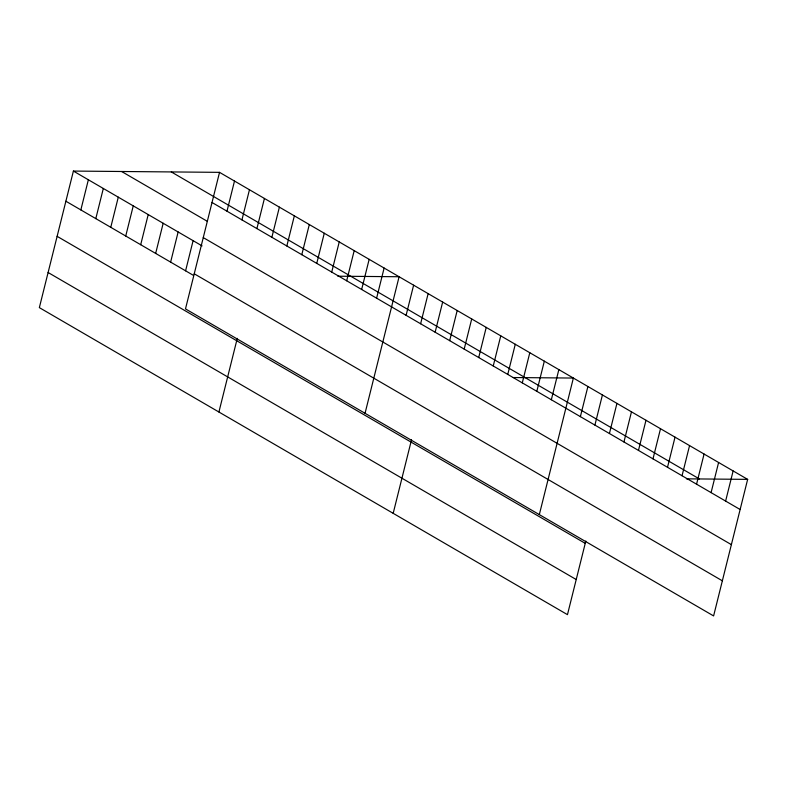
<?xml version="1.0" encoding="UTF-8"?>
<svg xmlns="http://www.w3.org/2000/svg" width="787" height="787" viewBox="0 0 787 787"><rect width="100%" height="100%" fill="white"/><g stroke="black" fill="none" stroke-linecap="round" stroke-linejoin="round"><path stroke-width="1.18" d="M219.534 172.353L185.486 308.897L713.602 615.926L747.65 479.372L219.534 172.353L73.398 171.074L39.35 307.628L567.466 614.647L585.823 541.023M80.845 209.922L88.36 179.78M95.807 218.619L103.323 188.477M110.77 227.315L118.286 197.173M125.733 236.021L133.249 205.879M140.696 244.718L148.212 214.576M155.659 253.414L163.175 223.272M170.622 262.12L178.137 231.968M185.584 270.817L193.1 240.674M226.981 211.191L234.496 181.049M241.943 219.888L249.459 189.746M256.906 228.594L264.422 198.452M218.914 412.014L237.271 338.38M271.869 237.29L279.385 207.148M286.832 245.987L294.348 215.845M301.795 254.693L309.311 224.541M316.758 263.389L324.274 233.247M331.721 272.086L339.236 241.943M346.683 280.782L354.199 250.64M361.646 289.488L369.162 259.336M376.609 298.184L384.125 268.042M365.05 413.283L399.098 276.739L337.849 276.207M406.102 315.321L413.618 285.179M420.622 323.772L428.138 293.62M435.142 332.212L442.658 302.07M393.185 513.331L411.542 439.697M449.672 340.653L457.188 310.511M464.192 349.094L471.708 318.951M478.712 357.544L486.228 327.402M493.242 365.985L500.758 335.842M507.763 374.425L515.278 344.283M522.283 382.866L529.799 352.724M536.813 391.316L544.329 361.174M551.333 399.757L558.849 369.615M539.331 514.6L573.369 378.055L513.311 377.534M580.383 416.648L587.899 386.496M594.903 425.088L602.419 394.946M609.423 433.529L616.939 403.387M623.953 441.969L631.469 411.827M638.473 450.42L645.989 420.268M652.994 458.86L660.509 428.718M667.514 467.301L675.03 437.159M682.044 475.742L689.56 445.599M696.564 484.192L704.08 454.04M711.084 492.632L718.6 462.49M725.614 501.073L733.13 470.931M686.412 478.84L747.65 479.372M171.31 171.93L699.427 478.958M212.018 202.495L740.134 509.514M121.621 171.497L207.414 221.373M203.262 237.605L731.379 544.634M73.398 171.074L202.082 245.888M194.241 273.787L722.358 580.806M65.882 201.226L193.563 275.45M57.126 236.336L585.243 543.355M48.105 272.509L576.222 579.537"/></g></svg>
